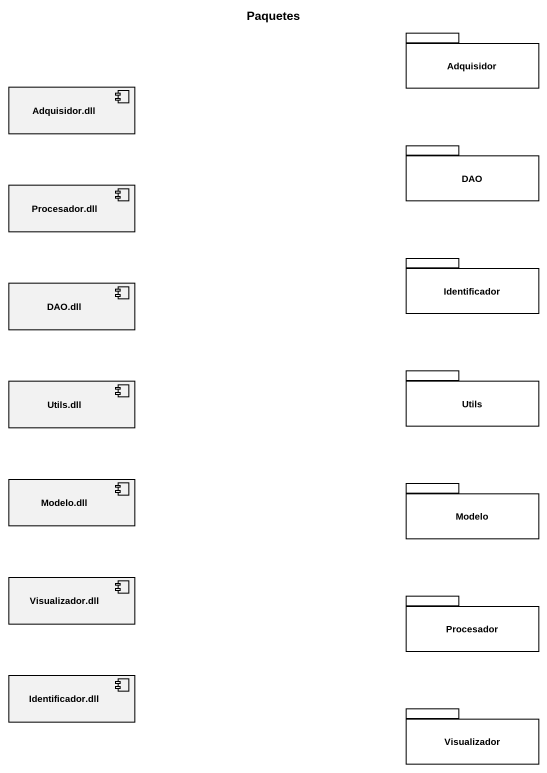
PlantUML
@startuml
title Paquetes
package Adquisidor {
}
component "Adquisidor.dll" as Adquisidor_dll
package DAO {
}
component "Procesador.dll" as Procesador_dll
package Identificador {
}
component "DAO.dll" as DAO_dll
package Utils {
}
component "Utils.dll" as Utils_dll
component "Modelo.dll" as Modelo_dll
package Modelo {
}
component "Visualizador.dll" as Visualizador_dll
package Procesador {
}
component "Identificador.dll" as Identificador_dll
package Visualizador {
}
@enduml
